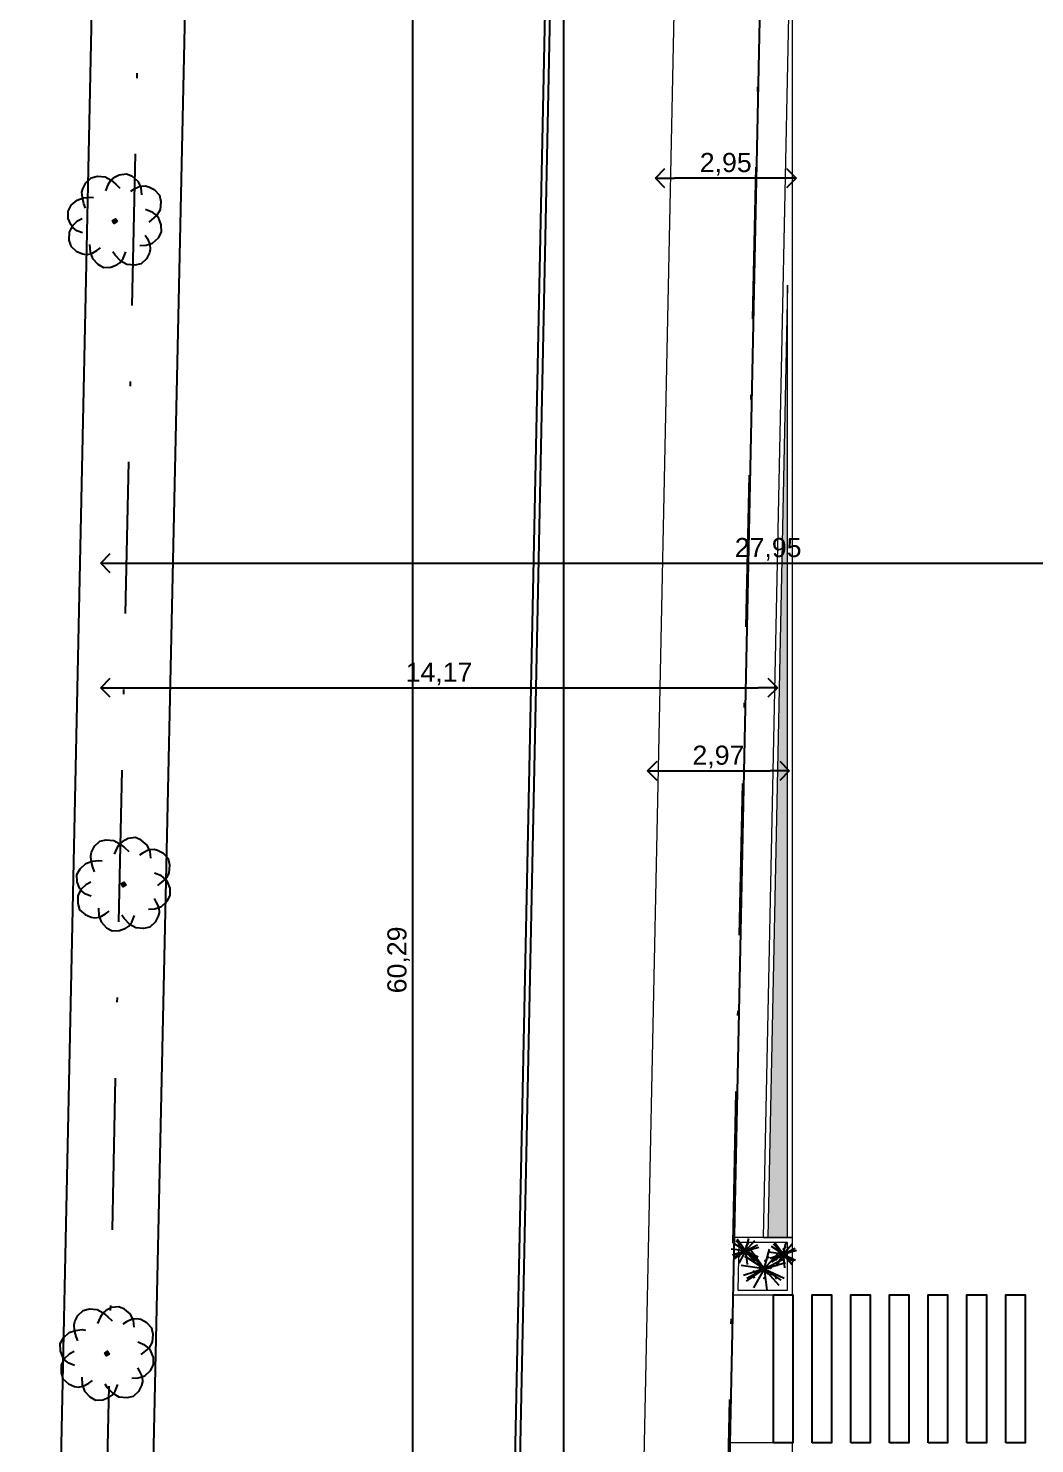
# Model space of a CAD drawing. Extents: x 306 to 2240, y 18 to 779.
# Drawn here: x 615.56 to 636.64, y 363.15 to 392.78 of the extents above; entities that cross this region are included whole.
import ezdxf

# ---------------------------------------------------------------- set-up
doc = ezdxf.new("R2010")
doc.units = 0
doc.header["$MEASUREMENT"] = 0
doc.header["$PDMODE"] = 3
doc.linetypes.add('DASHDOT', pattern=[25.4, 12.7, -6.35, 0, -6.35])
for name, color, linetype in [('02', 253, 'Continuous'), ('1007', 3, 'Continuous'), ('COTAS', 2, 'Continuous'), ('EQUIPAMIENTO SUPER', 1, 'Continuous'), ('EQUIPAMIENTOS APOYO', 1, 'Continuous'), ('ESTACIONAMIENTO', 1, 'Continuous'), ('Linea de Est', 2, 'Continuous'), ('MAMPOSTERIA', 6, 'Continuous'), ('ROTULO4', 253, 'Continuous'), ('Telaio', 7, 'Continuous'), ('TERRENO SEGUN TOPOGRAFO', 7, 'Continuous'), ('Vereda', 7, 'Continuous')]:
    doc.layers.add(name, color=color, linetype=linetype)
doc.styles.add('arial', font='arial.ttf')
doc.dimstyles.new('Cota 200', dxfattribs={"dimtxt": 0.4, "dimasz": 0.4, "dimexe": 1.25, "dimexo": 0.625, "dimgap": 0.05, "dimtad": 1, "dimzin": 1, "dimtxsty": 'arial', "dimblk": 'OPEN90', "dimcen": 0, "dimse1": 1, "dimse2": 1, "dimclrd": 1, "dimclrt": 2, "dimadec": 0, "dimazin": 0, "dimtfac": 1, "dimtix": 1, "dimtmove": 0, "dimatfit": 3, "dimldrblk": 'OPEN90', "dimfxl": 1, "dimarcsym": 0})

# ---------------------------------------------------------------- blocks, each defined once
blk = doc.blocks.new('_Open90')
at = {"color": 0, "linetype": 'ByBlock', "lineweight": -2}
for p, q in [((0, 0), (-1, 0)), ((-0.5, 0.5), (0, 0)), ((0, 0), (-0.5, -0.5))]:
    blk.add_line(p, q, dxfattribs=at)
blk = doc.blocks.new('*D143')
at = {"layer": 'COTAS', "color": 1, "linetype": 'Continuous', "lineweight": -2, "transparency": 16777216}
blk.add_line((617.48, 381.582), (644.631, 381.582), dxfattribs=at)
at = {"layer": 'Defpoints', "color": 0, "transparency": 16777216}
for p in [(645.031, 381.582), (617.08, 380.138, 0), (645.031, 380.138, 0)]:
    blk.add_point(p, dxfattribs=at)
at = {"layer": 'COTAS', "color": 1, "lineweight": -2, "transparency": 16777216, "xscale": 0.4, "yscale": 0.4, "zscale": 0.4, "rotation": 180}
blk.add_blockref('_Open90', (617.08, 381.582), dxfattribs=at)
at = {"layer": 'COTAS', "color": 1, "lineweight": -2, "transparency": 16777216, "xscale": 0.4, "yscale": 0.4, "zscale": 0.4}
blk.add_blockref('_Open90', (645.031, 381.582), dxfattribs=at)
at = {"layer": 'COTAS', "color": 2, "transparency": 16777216, "insert": (631.056, 381.873), "char_height": 0.4, "attachment_point": 5, "style": 'arial'}
blk.add_mtext('27,95', dxfattribs=at)
blk = doc.blocks.new('*D145')
at = {"layer": 'COTAS', "color": 1, "linetype": 'Continuous', "lineweight": -2, "transparency": 16777216}
blk.add_line((628.932, 377.236), (631.098, 377.236), dxfattribs=at)
at = {"layer": 'Defpoints', "color": 0, "transparency": 16777216}
for p in [(631.498, 377.236), (628.532, 376.785), (631.498, 376.754)]:
    blk.add_point(p, dxfattribs=at)
at = {"layer": 'COTAS', "color": 1, "lineweight": -2, "transparency": 16777216, "xscale": 0.4, "yscale": 0.4, "zscale": 0.4, "rotation": 180}
blk.add_blockref('_Open90', (628.532, 377.236), dxfattribs=at)
at = {"layer": 'COTAS', "color": 1, "lineweight": -2, "transparency": 16777216, "xscale": 0.4, "yscale": 0.4, "zscale": 0.4}
blk.add_blockref('_Open90', (631.498, 377.236), dxfattribs=at)
at = {"layer": 'COTAS', "color": 2, "transparency": 16777216, "insert": (630.015, 377.527), "char_height": 0.4, "attachment_point": 5, "style": 'arial'}
blk.add_mtext('2,97', dxfattribs=at)
blk = doc.blocks.new('*D146')
at = {"layer": 'COTAS', "color": 1, "linetype": 'Continuous', "lineweight": -2, "transparency": 16777216}
blk.add_line((631.242, 389.642), (629.094, 389.642), dxfattribs=at)
at = {"layer": 'Defpoints', "color": 0, "transparency": 16777216}
for p in [(628.694, 390.847), (631.642, 390.619), (628.694, 389.642)]:
    blk.add_point(p, dxfattribs=at)
at = {"layer": 'COTAS', "color": 1, "lineweight": -2, "transparency": 16777216, "xscale": 0.4, "yscale": 0.4, "zscale": 0.4, "rotation": 180}
blk.add_blockref('_Open90', (628.694, 389.642), dxfattribs=at)
at = {"layer": 'COTAS', "color": 1, "lineweight": -2, "transparency": 16777216, "xscale": 0.4, "yscale": 0.4, "zscale": 0.4}
blk.add_blockref('_Open90', (631.642, 389.642), dxfattribs=at)
at = {"layer": 'COTAS', "color": 2, "transparency": 16777216, "insert": (630.168, 389.933), "char_height": 0.4, "attachment_point": 5, "style": 'arial'}
blk.add_mtext('2,95', dxfattribs=at)
blk = doc.blocks.new('*D144')
at = {"layer": 'COTAS', "color": 1, "linetype": 'Continuous', "lineweight": -2, "transparency": 16777216}
blk.add_line((617.48, 378.976), (630.849, 378.976), dxfattribs=at)
at = {"layer": 'Defpoints', "color": 0, "transparency": 16777216}
for p in [(617.08, 381.582), (631.249, 381.582), (631.249, 378.976)]:
    blk.add_point(p, dxfattribs=at)
at = {"layer": 'COTAS', "color": 1, "lineweight": -2, "transparency": 16777216, "xscale": 0.4, "yscale": 0.4, "zscale": 0.4, "rotation": 180}
blk.add_blockref('_Open90', (617.08, 378.976), dxfattribs=at)
at = {"layer": 'COTAS', "color": 1, "lineweight": -2, "transparency": 16777216, "xscale": 0.4, "yscale": 0.4, "zscale": 0.4}
blk.add_blockref('_Open90', (631.249, 378.976), dxfattribs=at)
at = {"layer": 'COTAS', "color": 2, "transparency": 16777216, "insert": (624.165, 379.266), "char_height": 0.4, "attachment_point": 5, "style": 'arial'}
blk.add_mtext('14,17', dxfattribs=at)
blk = doc.blocks.new('VEGETACAO 53')
at = {"layer": '02', "color": 1}
for q in [(-0.386, 0.345), (-0.227, 0.446), (-0.144, 0.497), (0.225, 0.466), (0.271, 0.387), (0.387, 0.344), (-0.458, 0.119), (-0.435, -0.32), (-0.375, -0.357), (-0.281, -0.435), (-0.072, -0.543), (0.51, 0.057), (0.163, -0.491), (0.23, -0.413), (0.449, -0.257), (0.294, -0.426)]:
    blk.add_line((0, 0), q, dxfattribs=at)
for centre, radius in [((-0.267, 0.09), 0.00794), ((-0.207, 0.046), 0.00673), ((-0.184, 0.026), 0.0111), ((-0.039, -0.004), 0.0142), ((-0.023, 0.143), 0.0156), ((-0.013, 0.093), 0.0025), ((0.078, 0.058), 0.0202), ((0.111, 0.08), 0.0114), ((0.145, 0.013), 0.00355), ((0.151, 0.144), 0.00476), ((0.218, 0.28), 0.0127), ((0.22, 0.007), 0.01), ((-0.207, -0.222), 0.0137), ((-0.191, -0.268), 0.0156), ((-0.038, -0.084), 0.0152), ((-0.018, -0.047), 0.00655), ((0.025, -0.114), 0.00502), ((0.065, -0.248), 0.00635), ((0.086, -0.213), 0.00952), ((0.203, -0.247), 0.00855)]:
    blk.add_circle(centre, radius, dxfattribs=at)
blk = doc.blocks.new('09')
for p, q in [((-0.043, 0.006), (0.037, 0.006)), ((-0.023, 0.026), (0.017, 0.026)), ((-0.003, 0.046), (-0.003, 0.046)), ((-0.043, -0.014), (0.037, -0.014)), ((-0.023, -0.034), (0.017, -0.034))]:
    blk.add_line(p, q)
for points in [[(-0.406, 0.596), (-0.389, 0.722), (-0.346, 0.82), (-0.296, 0.875), (-0.181, 0.957), (-0.033, 0.998), (0.098, 0.963), (0.235, 0.872), (0.312, 0.752), (0.361, 0.623), (0.367, 0.552)], [(-0.121, 0.672), (-0.203, 0.766), (-0.32, 0.842), (-0.46, 0.871), (-0.62, 0.835), (-0.737, 0.765), (-0.81, 0.63), (-0.831, 0.49), (-0.826, 0.417), (-0.786, 0.317), (-0.691, 0.218), (-0.62, 0.157)], [(0.109, 0.656), (0.191, 0.711), (0.314, 0.776), (0.417, 0.81), (0.49, 0.81), (0.629, 0.78), (0.758, 0.697), (0.82, 0.576), (0.845, 0.414), (0.807, 0.276), (0.75, 0.163), (0.69, 0.059)], [(-0.609, 0.393), (-0.757, 0.344), (-0.877, 0.267), (-0.968, 0.13), (-1.003, -0.002), (-0.962, -0.15), (-0.88, -0.265), (-0.825, -0.314), (-0.726, -0.358), (-0.576, -0.38)], [(0.668, -0.423), (0.802, -0.375), (0.914, -0.286), (0.989, -0.14), (1.01, -0.006), (0.954, 0.137), (0.859, 0.243), (0.8, 0.286), (0.697, 0.319), (0.564, 0.338)], [(-0.137, -0.692), (-0.192, -0.747), (-0.298, -0.833), (-0.401, -0.866), (-0.475, -0.865), (-0.613, -0.833), (-0.742, -0.75), (-0.802, -0.628), (-0.825, -0.465), (-0.785, -0.328), (-0.696, -0.182), (-0.636, -0.117)], [(0.148, -0.703), (0.32, -0.832), (0.457, -0.871), (0.62, -0.848), (0.742, -0.787), (0.825, -0.659), (0.857, -0.521), (0.858, -0.447), (0.825, -0.344), (0.739, -0.238), (0.674, -0.177)], [(-0.378, -0.632), (-0.34, -0.76), (-0.263, -0.881), (-0.126, -0.971), (0.005, -1.007), (0.153, -0.966), (0.268, -0.884), (0.317, -0.829), (0.361, -0.73), (0.383, -0.571)]]:
    blk.add_lwpolyline(points)
blk.add_lwpolyline([(-0.003, -0.054), (-0.053, -0.004), (-0.003, 0.046), (0.047, -0.004)], close=True)
blk = doc.blocks.new('relevamiento avenida')
at = {"layer": 'Linea de Est'}
for p, q in [((356.737, 409.582), (356.708, 330.54)), ((358.697, 409.446), (358.628, 330.521))]:
    blk.add_line(p, q, dxfattribs=at)
at = {"layer": 'MAMPOSTERIA', "linetype": 'DASHDOT', "ltscale": 0.25}
for p, q in [((357.741, 448.017), (357.654, 307.536)), ((370.741, 448.009), (370.654, 307.528))]:
    blk.add_line(p, q, dxfattribs=at)
blk = doc.blocks.new('*D470')
at = {"color": 1, "linetype": 'Continuous', "lineweight": -2, "transparency": 16777216}
blk.add_line((623.61, 403.022), (623.61, 343.533), dxfattribs=at)
at = {"layer": 'Defpoints', "color": 0, "transparency": 16777216}
for p in [(643.963, 403.422, 0), (623.61, 343.133), (643.963, 343.133, 0)]:
    blk.add_point(p, dxfattribs=at)
at = {"color": 1, "lineweight": -2, "transparency": 16777216, "xscale": 0.4, "yscale": 0.4, "zscale": 0.4}
for p, rotation in [((623.61, 403.422), 90), ((623.61, 343.133), 270)]:
    blk.add_blockref('_Open90', p, dxfattribs=dict(at, rotation=rotation))
at = {"color": 2, "transparency": 16777216, "insert": (623.32, 373.278), "char_height": 0.4, "attachment_point": 5, "rotation": 90, "style": 'arial'}
blk.add_mtext('60,29', dxfattribs=at)

msp = doc.modelspace()

# ---------------------------------------------------------------- hatches: boundary and pattern name
at = {"layer": 'ROTULO4'}
h = msp.add_hatch(dxfattribs=at)
h.set_pattern_fill('SWAMP', color=256, scale=0.25)
h.paths.add_polyline_path([(631.053, 367.466), (631.463, 367.466), (631.463, 387.401)])

# ---------------------------------------------------------------- linework, layer by layer
msp.add_line((626.781, 343.133, 0), (626.781, 403.422, 0))
at = {"layer": 'EQUIPAMIENTOS APOYO', "color": 1, "lineweight": 0}
msp.add_line((629.163, 397.041), (628.344, 357.498), dxfattribs=at)
msp.add_lwpolyline([(630.953, 367.466), (631.563, 367.466), (631.563, 397.081), (630.951, 367.466)], dxfattribs=at)
for points in [[(631.053, 367.466), (631.463, 367.466), (631.463, 387.401)], [(630.318, 366.265), (631.563, 366.265), (631.563, 367.466), (630.343, 367.465)], [(630.42, 366.365), (631.463, 366.365), (631.463, 367.366), (630.441, 367.365)], [(630.228, 361.969), (631.563, 361.969), (631.563, 363.17), (630.253, 363.17)]]:
    msp.add_lwpolyline(points, close=True, dxfattribs=at)
at = {"layer": 'ESTACIONAMIENTO'}
for points in [[(631.169, 363.17), (631.169, 366.266), (631.574, 366.266), (631.574, 363.17)], [(631.979, 363.17), (631.979, 366.266), (632.385, 366.266), (632.385, 363.17)], [(632.79, 363.17), (632.79, 366.266), (633.195, 366.266), (633.195, 363.17)], [(633.6, 363.17), (633.6, 366.266), (634.005, 366.266), (634.005, 363.17)], [(634.41, 363.17), (634.41, 366.266), (634.815, 366.266), (634.815, 363.17)], [(635.22, 363.17), (635.22, 366.266), (635.625, 366.266), (635.625, 363.17)], [(636.03, 363.17), (636.03, 366.266), (636.435, 366.266), (636.435, 363.17)]]:
    msp.add_lwpolyline(points, close=True, dxfattribs=at)
at = {"layer": 'TERRENO SEGUN TOPOGRAFO'}
msp.add_lwpolyline([(629.554, 329.662), (712.674, 330.381), (714.177, 410.372), (631.238, 410.372)], close=True, dxfattribs=at)
at = {"layer": 'Vereda'}
for p, q in [((626.464, 397.098), (625.635, 357.106)), ((626.564, 397.096), (625.735, 357.104))]:
    msp.add_line(p, q, dxfattribs=at)

# ---------------------------------------------------------------- block references
at = {"layer": '1007', "rotation": 76.16208537718278}
for p in [(617.374, 388.748, 1.39), (617.558, 374.861, 0.42), (617.209, 365.04)]:
    msp.add_blockref('09', p, dxfattribs=at)
at = {"layer": 'EQUIPAMIENTO SUPER', "color": 8, "rotation": 270}
for p, xscale, yscale, zscale in [((630.584, 367.186), 0.5625, 0.5625, 0.5625), ((630.976, 366.814), 0.8871696127273416, 0.8871696127273416, 0.8871696127273416), ((631.368, 367.119), 0.5625, 0.5625, 0.5625)]:
    msp.add_blockref('VEGETACAO 53', p, dxfattribs=dict(at, xscale=xscale, yscale=yscale, zscale=zscale))
at = {"layer": 'Telaio', "rotation": 358.8042650105999}
msp.add_blockref('relevamiento avenida', (252.036, 7.732), dxfattribs=at)

# ---------------------------------------------------------------- dimensions: what is measured, and where the dimension line sits
dim = msp.add_linear_dim(base=(623.61, 343.133), p1=(643.963, 403.422, 0), p2=(643.963, 343.133, 0), angle=90, dimstyle='Cota 200', override={"dimfxl": 0.05, "dimfxlon": 1})
dim.commit()
dim.dimension.update_dxf_attribs({"geometry": '*D470', "text_midpoint": (623.32, 373.278)})
at = {"layer": 'COTAS'}
for base, p1, p2, picture, middle in [((628.694, 389.642), (631.642, 390.619), (628.694, 390.847), '*D146', (630.168, 389.933)), ((645.031, 381.582), (617.08, 380.138, 0), (645.031, 380.138, 0), '*D143', (631.056, 381.873)), ((631.249, 378.976), (617.08, 381.582), (631.249, 381.582), '*D144', (624.165, 379.266)), ((631.498, 377.236), (628.532, 376.785), (631.498, 376.754), '*D145', (630.015, 377.527))]:
    dim = msp.add_linear_dim(base=base, p1=p1, p2=p2, dimstyle='Cota 200', override={"dimfxl": 7, "dimfxlon": 1}, dxfattribs=at)
    dim.commit()
    dim.dimension.update_dxf_attribs({"geometry": picture, "text_midpoint": middle})

doc.saveas('drawing.dxf')
